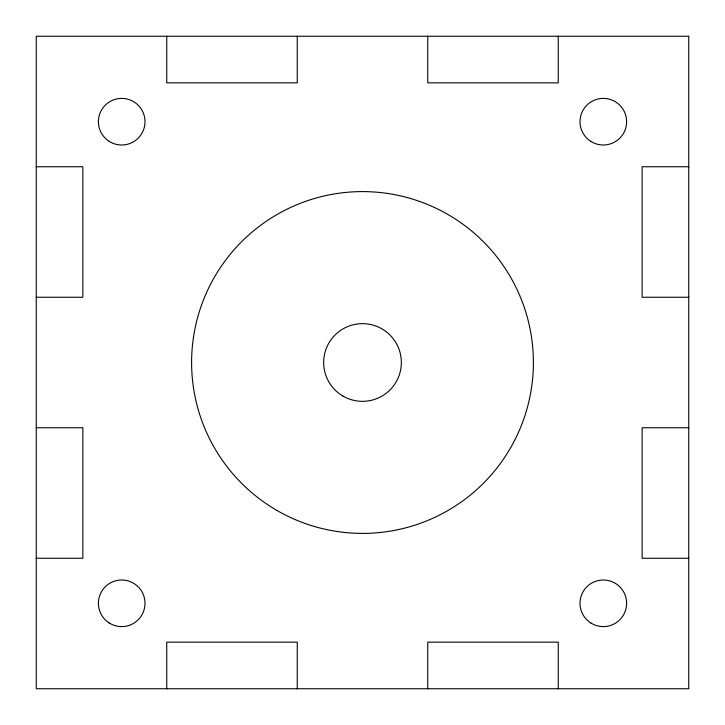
<?xml version="1.0" encoding="UTF-8"?>
<svg xmlns="http://www.w3.org/2000/svg" width="725" height="725" viewBox="0 0 725 725"><rect width="100%" height="100%" fill="white"/><g stroke="black" fill="none" stroke-linecap="round" stroke-linejoin="round"><path stroke-width="1.09" d="M36.25 166.75L82.858 166.75L82.858 297.25L36.25 297.25M688.75 166.75L642.142 166.75L642.142 297.25L688.75 297.25M36.25 427.75L82.858 427.75L82.858 558.25L36.25 558.25M688.75 427.75L642.142 427.75L642.142 558.25L688.75 558.25M558.25 36.25L558.25 82.858L427.75 82.858L427.75 36.25M558.25 688.75L558.25 642.142L427.75 642.142L427.75 688.75M297.25 36.25L297.25 82.858L166.75 82.858L166.75 36.25M297.25 688.75L297.25 642.142L166.75 642.142L166.75 688.75M688.75 36.25L36.25 36.25L36.25 688.75L688.75 688.75L688.75 36.25M343.079 396.14A38.842 38.842 0 0 0 401.342 362.5A38.842 38.842 0 0 0 343.079 328.86A38.842 38.842 0 0 0 343.079 396.14M109.194 622.965A23.3 23.3 0 0 0 144.982 604.297A23.3 23.3 0 0 0 110.916 582.646A23.3 23.3 0 0 0 109.194 622.965M109.194 141.357A23.3 23.3 0 0 0 144.982 122.697A23.3 23.3 0 0 0 110.916 101.038A23.3 23.3 0 0 0 109.194 141.357M590.803 141.357A23.3 23.3 0 0 0 626.59 122.697A23.3 23.3 0 0 0 592.524 101.038A23.3 23.3 0 0 0 590.803 141.357M590.803 622.965A23.3 23.3 0 0 0 626.59 604.297A23.3 23.3 0 0 0 592.524 582.646A23.3 23.3 0 0 0 590.803 622.965M277.05 510.5A170.892 170.892 0 0 0 533.392 362.5A170.892 170.892 0 0 0 277.05 214.5A170.892 170.892 0 0 0 277.05 510.5"/></g></svg>
